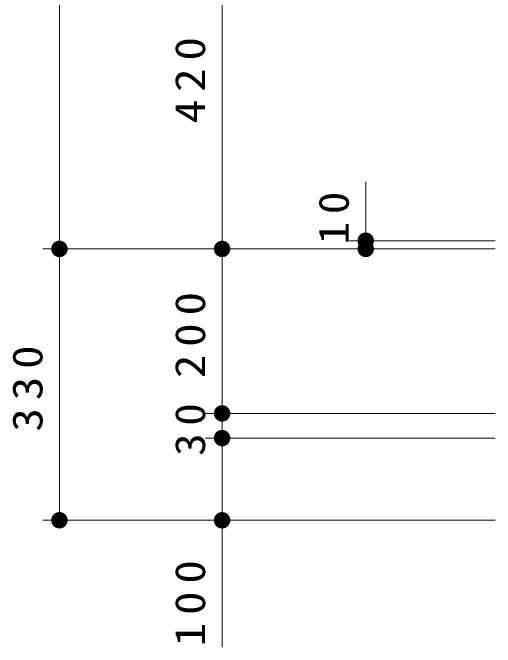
# Model space of a CAD drawing. Units: millimetres on the paper, scale 1:20. Extents: x -365 to 12, y -40 to 257.
# Drawn here: x -165.5 to -136.17, y 74.92 to 113.51 of the extents above; entities that cross this region are included whole.
import ezdxf

# ---------------------------------------------------------------- set-up
doc = ezdxf.new("R2010")
doc.units = ezdxf.units.MM
doc.layers.add('LY_1', color=7, linetype='Continuous', lineweight=25)
doc.styles.add('ＭＳ ゴシック', font='')
doc.styles.get('ＭＳ ゴシック').set_extended_font_data('MS Gothic')

# ---------------------------------------------------------------- blocks, each defined once
blk = doc.blocks.new('filled_dot')
at = {"color": 0, "linetype": 'Continuous', "lineweight": -2, "const_width": 1.25}
blk.add_lwpolyline([(-0.625, 0, 1), (0.625, 0, 1)], format="xyb", close=True, dxfattribs=at)

msp = doc.modelspace()

# ---------------------------------------------------------------- linework, layer by layer
at = {"layer": 'LY_1', "lineweight": 13}
for p, q in [((-162.664, 99.143), (-162.664, 136.643)), ((-152.779, 99.143), (-152.779, 120.143)), ((-144.048, 99.143), (-144.048, 103.223)), ((-136.173, 99.643), (-145.048, 99.643)), ((-136.173, 99.143), (-163.664, 99.143)), ((-162.664, 82.643), (-162.664, 99.143)), ((-136.173, 99.143), (-153.779, 99.143)), ((-152.779, 89.143), (-152.779, 99.143)), ((-136.173, 89.143), (-153.779, 89.143)), ((-152.779, 87.643), (-152.779, 89.143)), ((-136.173, 87.643), (-153.779, 87.643)), ((-152.779, 74.919), (-152.779, 87.643)), ((-136.173, 82.643), (-163.664, 82.643))]:
    msp.add_line(p, q, dxfattribs=at)

# ---------------------------------------------------------------- block references
at = {"layer": 'LY_1', "lineweight": 13, "xscale": 0.4, "yscale": 0.4}
for p, rotation in [((-144.048, 99.643), 270), ((-162.664, 99.143), 90), ((-162.664, 99.143), 270), ((-152.779, 99.143), 90), ((-152.779, 99.143), 270), ((-144.048, 99.143), 90), ((-152.779, 89.143), 270), ((-152.779, 87.643), 270), ((-162.664, 82.643), 90), ((-152.779, 82.643), 90)]:
    msp.add_blockref('filled_dot', p, dxfattribs=dict(at, rotation=rotation))

# ---------------------------------------------------------------- texts
at = {"layer": 'LY_1', "char_height": 1.833, "attachment_point": 8, "rotation": 90, "style": 'ＭＳ ゴシック'}
for s, insert in [('\\T1.33;\\W1.15;420', (-153.779, 109.643)), ('\\T1.34;\\W1.1;10', (-145.048, 101.255)), ('\\T1.33;\\W1.15;200', (-153.779, 94.143)), ('\\T1.33;\\W1.15;330', (-163.664, 90.893)), ('\\T1.34;\\W1.1;30', (-153.779, 88.393)), ('\\T1.33;\\W1.15;100', (-153.779, 77.836))]:
    msp.add_mtext(s, dxfattribs=dict(at, insert=insert))

doc.saveas('drawing.dxf')
